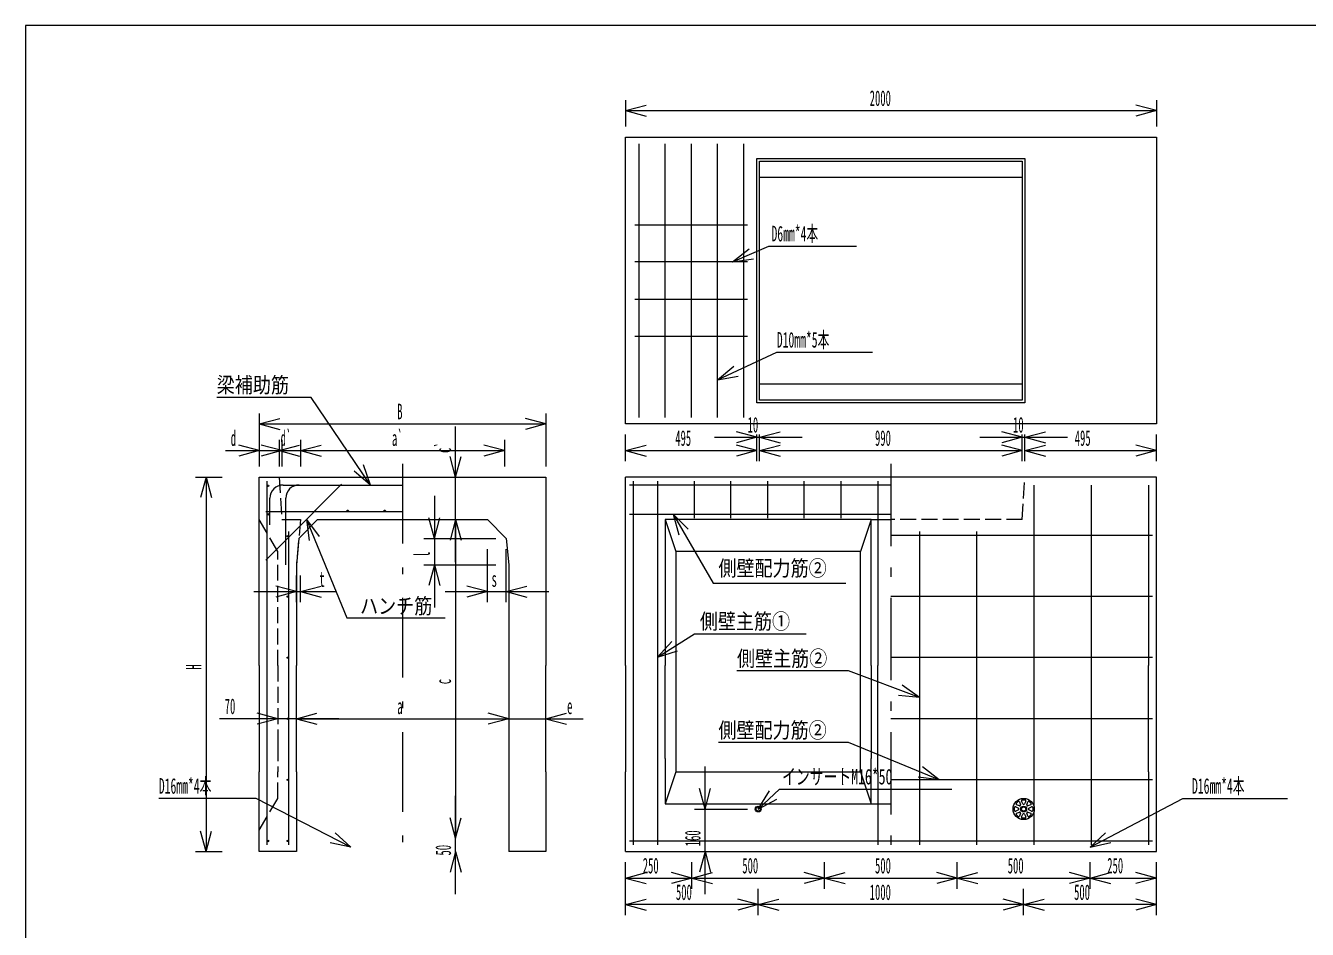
# Model space of a CAD drawing. Units: millimetres on the paper, with parts at other scales. Extents: x 26 to 772, y 19 to 550.
# Drawn here: x 25.5 to 508.4, y 209.7 to 550 of the extents above; entities that cross this region are included whole.
import ezdxf
from ezdxf.enums import TextEntityAlignment as Align

# ---------------------------------------------------------------- set-up
doc = ezdxf.new("R2010")
doc.units = ezdxf.units.MM
doc.linetypes.add('USER1', pattern=[8, 6, -2])
doc.linetypes.add('USER2', pattern=[50.5, 30, -9, 2.5, -9])
for name, color, linetype, lineweight in [('1', 7, 'Continuous', 18), ('10', 3, 'Continuous', 18), ('17', 7, 'Continuous', 18), ('18', 7, 'Continuous', 18), ('3', 7, 'Continuous', 18)]:
    doc.layers.add(name, color=color, linetype=linetype, lineweight=lineweight)
doc.styles.add('ＭＳ ゴシック', font='')
doc.styles.get('ＭＳ ゴシック').set_extended_font_data('MS Gothic')

msp = doc.modelspace()

# ---------------------------------------------------------------- linework, layer by layer
at = {"layer": '1'}
for p, q in [((25.5, 550), (25.5, 19)), ((771.5, 550), (25.5, 550)), ((251.5, 522), (251.5, 512)), ((451.5, 522), (451.5, 512)), ((251.5, 518), (259.227, 520.071)), ((251.5, 518), (451.5, 518)), ((251.5, 518), (259.227, 515.929)), ((451.5, 518), (443.773, 520.071)), ((451.5, 518), (443.773, 515.929)), ((251.5, 508), (451.5, 508)), ((251.5, 451.5), (251.5, 508)), ((451.5, 508), (451.5, 451.5)), ((301, 500), (401, 500)), ((301, 451.5), (301, 500)), ((302, 499), (401, 499)), ((302, 451.5), (302, 499)), ((401, 500), (402, 500)), ((401, 499), (401, 451.5)), ((402, 500), (402, 451.5)), ((302, 493), (401, 493)), ((251.5, 400), (251.5, 451.5)), ((301, 408), (301, 451.5)), ((302, 409), (302, 451.5)), ((401, 451.5), (401, 409)), ((402, 451.5), (402, 408)), ((451.5, 451.5), (451.5, 400)), ((401, 415), (302, 415)), ((133.033, 410), (97.5, 410)), ((155.378, 377), (133.033, 410)), ((402, 408), (301, 408)), ((401, 409), (302, 409)), ((113.5, 404), (113.5, 384)), ((113.5, 400), (121.227, 402.071)), ((221.5, 400), (213.773, 402.071)), ((221.5, 404), (221.5, 384)), ((113.5, 400), (221.5, 400)), ((113.5, 400), (121.227, 397.929)), ((187.5, 348), (187.5, 399.066)), ((221.5, 400), (213.773, 397.929)), ((451.5, 400), (251.5, 400)), ((251.5, 386), (251.5, 396)), ((301, 395), (293.273, 397.071)), ((301, 386), (301, 396)), ((301, 391), (301, 396)), ((302, 395), (309.727, 397.071)), ((302, 386), (302, 396)), ((302, 391), (302, 396)), ((401, 395), (393.273, 397.071)), ((401, 386), (401, 396)), ((401, 391), (401, 396)), ((402, 395), (409.727, 397.071)), ((402, 386), (402, 396)), ((402, 391), (402, 396)), ((451.5, 386), (451.5, 396)), ((113.5, 390), (105.773, 392.071)), ((113.5, 394), (113.5, 384)), ((122, 390), (114.273, 392.071)), ((121, 394), (121, 384)), ((121, 390), (128.727, 392.071)), ((122, 394), (122, 384)), ((129.1, 394), (129.1, 384)), ((129.1, 394), (129.1, 384)), ((129.1, 390), (136.827, 392.071)), ((129.1, 390), (136.827, 392.071)), ((205.9, 390), (198.173, 392.071)), ((205.9, 394), (205.9, 384)), ((251.5, 390), (259.227, 392.071)), ((285, 395), (318, 395)), ((301, 395), (293.273, 392.929)), ((301, 390), (293.273, 392.071)), ((302, 395), (309.727, 392.929)), ((302, 390), (309.727, 392.071)), ((385, 395), (418, 395)), ((401, 395), (393.273, 392.929)), ((401, 390), (393.273, 392.071)), ((402, 395), (409.727, 392.929)), ((402, 390), (409.727, 392.071)), ((451.5, 390), (443.773, 392.071)), ((100.759, 390), (137, 390)), ((113.5, 390), (105.773, 387.929)), ((106, 390), (145.1, 390)), ((122, 390), (114.273, 387.929)), ((121, 390), (128.727, 387.929)), ((129.1, 390), (205.9, 390)), ((129.1, 390), (136.827, 387.929)), ((129.1, 390), (136.827, 387.929)), ((187.5, 380), (185.429, 387.727)), ((187.5, 380), (189.571, 387.727)), ((205.9, 390), (198.173, 387.929)), ((251.5, 390), (301, 390)), ((251.5, 390), (259.227, 387.929)), ((301, 390), (293.273, 387.929)), ((302, 390), (401, 390)), ((302, 390), (309.727, 387.929)), ((401, 390), (393.273, 387.929)), ((402, 390), (451.5, 390)), ((402, 390), (409.727, 387.929)), ((451.5, 390), (443.773, 387.929)), ((155.378, 377), (149.331, 382.238)), ((155.378, 377), (152.76, 384.559)), ((89.5, 380), (99.5, 380)), ((93.5, 380), (91.429, 372.273)), ((93.5, 380), (93.5, 239)), ((93.5, 380), (95.571, 372.273)), ((113.5, 380), (221.5, 380)), ((113.5, 309), (113.5, 380)), ((134.253, 367), (144.528, 377.327)), ((221.5, 380), (221.5, 309)), ((451.5, 380), (251.5, 380)), ((251.5, 319), (251.5, 380)), ((277.33, 378.5), (277.33, 364.5)), ((291.16, 364.5), (291.16, 378.5)), ((304.99, 378.5), (304.99, 364.5)), ((318.82, 364.5), (318.82, 378.5)), ((332.65, 378.5), (332.65, 364.5)), ((451.5, 319), (451.5, 380)), ((179.5, 372.9), (179.5, 330.9)), ((116, 348.655), (134.808, 367.558)), ((128.436, 356.9), (135.5, 364)), ((131.268, 364), (146.5, 327)), ((131.268, 364), (136.124, 357.643)), ((131.268, 364), (132.295, 356.066)), ((135.5, 364), (199.5, 364)), ((179.5, 356.9), (177.429, 364.627)), ((179.5, 356.9), (181.571, 364.627)), ((187.5, 364), (185.429, 356.273)), ((187.5, 364), (185.429, 356.273)), ((187.5, 364), (187.5, 244)), ((187.5, 364), (189.571, 356.273)), ((187.5, 364), (189.571, 356.273)), ((199.5, 364), (206.6, 356.9)), ((344, 364), (266.5, 364)), ((266.5, 364), (270.5, 352)), ((266.5, 364), (266.5, 319)), ((344, 364), (340, 352)), ((344, 364), (351.5, 364)), ((344, 319), (344, 364)), ((128.436, 356.9), (127.5, 346.9)), ((175.5, 356.9), (202.6, 356.9)), ((199.5, 332.9), (199.5, 352.9)), ((206.6, 356.9), (207.5, 346.9)), ((206.6, 332.9), (206.6, 352.9)), ((340, 352), (270.5, 352)), ((270.5, 352), (270.5, 319)), ((340, 319), (340, 352)), ((127.5, 346.9), (127.5, 309)), ((127.5, 332.9), (127.5, 342.9)), ((129.1, 332.9), (129.1, 342.9)), ((175.5, 346.9), (202.6, 346.9)), ((179.5, 346.9), (177.429, 339.173)), ((179.5, 346.9), (181.571, 339.173)), ((207.5, 346.9), (207.5, 309)), ((127.5, 336.9), (119.773, 338.971)), ((129.1, 336.9), (136.827, 338.971)), ((199.5, 336.9), (191.773, 338.971)), ((206.6, 336.9), (214.327, 338.971)), ((111.5, 336.9), (142.191, 336.9)), ((127.5, 336.9), (119.773, 334.829)), ((129.1, 336.9), (136.827, 334.829)), ((183.5, 336.9), (222.6, 336.9)), ((199.5, 336.9), (191.773, 334.829)), ((206.6, 336.9), (214.327, 334.829)), ((146.5, 327), (183.5, 327)), ((251.5, 309), (251.5, 319)), ((266.5, 319), (266.5, 309)), ((270.5, 319), (270.5, 309)), ((340, 309), (340, 319)), ((344, 309), (344, 319)), ((451.5, 309), (451.5, 319)), ((113.5, 309), (113.5, 279)), ((127.5, 279), (127.5, 309)), ((207.5, 309), (207.5, 279)), ((221.5, 279), (221.5, 309)), ((251.5, 309), (251.5, 279)), ((266.5, 279), (266.5, 309)), ((270.5, 309), (270.5, 279)), ((340, 279), (340, 309)), ((344, 309), (344, 279)), ((451.5, 279), (451.5, 309)), ((120.5, 289), (112.773, 291.071)), ((127.5, 289), (135.227, 291.071)), ((127.5, 289), (135.227, 291.071)), ((207.5, 289), (199.773, 291.071)), ((207.5, 289), (199.773, 291.071)), ((221.5, 289), (229.227, 291.071)), ((143.5, 289), (98.5, 289)), ((120.5, 289), (112.773, 286.929)), ((127.5, 289), (207.5, 289)), ((127.5, 289), (135.227, 286.929)), ((127.5, 289), (135.227, 286.929)), ((191.5, 289), (235.5, 289)), ((207.5, 289), (199.773, 286.929)), ((207.5, 289), (199.773, 286.929)), ((221.5, 289), (229.227, 286.929)), ((113.5, 279), (113.5, 269)), ((127.5, 269), (127.5, 279)), ((207.5, 279), (207.5, 269)), ((221.5, 269), (221.5, 279)), ((251.5, 279), (251.5, 269)), ((266.5, 274), (266.5, 279)), ((270.5, 279), (270.5, 274)), ((340, 274), (340, 279)), ((344, 279), (344, 274)), ((451.5, 269), (451.5, 279)), ((266.5, 274), (266.5, 257)), ((270.5, 274), (270.5, 269)), ((281.5, 223), (281.5, 271)), ((340, 269), (340, 274)), ((344, 257), (344, 274)), ((113.5, 239), (113.5, 269)), ((127.5, 269), (127.5, 239)), ((207.5, 269), (207.5, 239)), ((221.5, 269), (221.5, 239)), ((251.5, 239), (251.5, 269)), ((270.5, 269), (266.5, 257)), ((270.5, 269), (340, 269)), ((340, 269), (344, 257)), ((451.5, 239), (451.5, 269)), ((281.5, 255), (279.429, 262.727)), ((281.5, 255), (283.571, 262.727)), ((301.5, 255), (309.5, 262.5)), ((301.5, 255), (305.721, 261.796)), ((309.5, 262.5), (374.5, 262.5)), ((112.377, 259), (75.68, 259)), ((148, 240.6), (112.377, 259)), ((187.5, 223), (187.5, 260)), ((266.5, 257), (344, 257)), ((301.5, 255), (308.554, 258.775)), ((344, 257), (351.5, 257)), ((398.711, 257.061), (399.439, 257.789)), ((399.92, 256.2), (398.829, 256.564)), ((399.936, 257.671), (400.3, 256.58)), ((401.232, 256.966), (400.717, 257.995)), ((400.985, 258.429), (402.015, 258.429)), ((402.283, 257.995), (401.768, 256.966)), ((402.7, 256.58), (403.064, 257.671)), ((404.171, 256.564), (403.08, 256.2)), ((403.561, 257.789), (404.289, 257.061)), ((426.5, 240.6), (461.5, 259)), ((461.5, 259), (500.926, 259)), ((187.5, 244), (185.429, 251.727)), ((187.5, 244), (185.429, 251.727)), ((187.5, 244), (189.571, 251.727)), ((187.5, 244), (189.571, 251.727)), ((277.5, 255), (297.5, 255)), ((398.071, 254.485), (398.071, 255.515)), ((398.505, 255.783), (399.534, 255.268)), ((399.534, 254.732), (398.505, 254.217)), ((399.439, 252.211), (398.711, 252.939)), ((398.829, 253.436), (399.92, 253.8)), ((400.3, 253.42), (399.936, 252.329)), ((400.717, 252.005), (401.232, 253.034)), ((402.015, 251.571), (400.985, 251.571)), ((401.768, 253.034), (402.283, 252.005)), ((403.064, 252.329), (402.7, 253.42)), ((403.08, 253.8), (404.171, 253.436)), ((403.466, 255.268), (404.495, 255.783)), ((404.495, 254.217), (403.466, 254.732)), ((404.289, 252.939), (403.561, 252.211)), ((404.929, 255.515), (404.929, 254.485)), ((93.5, 239), (91.429, 246.727)), ((93.5, 239), (95.571, 246.727)), ((148, 240.6), (140.184, 242.307)), ((148, 240.6), (142.085, 245.986)), ((426.5, 240.6), (432.376, 246.029)), ((426.5, 240.6), (434.303, 242.363)), ((89.5, 239), (99.5, 239)), ((127.5, 239), (113.5, 239)), ((187.5, 239), (185.429, 231.273)), ((187.5, 239), (189.571, 231.273)), ((221.5, 239), (207.5, 239)), ((251.5, 239), (451.5, 239)), ((277.5, 239), (297.5, 239)), ((281.5, 239), (279.429, 231.273)), ((281.5, 239), (283.571, 231.273)), ((251.5, 225), (251.5, 235)), ((276.5, 225), (276.5, 235)), ((276.5, 225), (276.5, 233.166)), ((326.5, 225), (326.5, 235)), ((326.5, 225), (326.5, 235)), ((376.5, 225), (376.5, 235)), ((376.5, 225), (376.5, 235)), ((426.5, 225), (426.5, 235)), ((426.5, 225), (426.5, 235)), ((451.5, 225), (451.5, 235)), ((251.5, 229), (259.227, 231.071)), ((251.5, 229), (276.5, 229)), ((251.5, 229), (259.227, 226.929)), ((276.5, 229), (268.773, 231.071)), ((276.5, 229), (268.773, 226.929)), ((276.5, 229), (284.227, 231.071)), ((276.5, 229), (326.5, 229)), ((276.5, 229), (284.227, 226.929)), ((326.5, 229), (318.773, 231.071)), ((326.5, 229), (318.773, 226.929)), ((326.5, 229), (334.227, 231.071)), ((326.5, 229), (376.5, 229)), ((326.5, 229), (334.227, 226.929)), ((376.5, 229), (368.773, 231.071)), ((376.5, 229), (368.773, 226.929)), ((376.5, 229), (384.227, 231.071)), ((376.5, 229), (426.5, 229)), ((376.5, 229), (384.227, 226.929)), ((426.5, 229), (418.773, 231.071)), ((426.5, 229), (418.773, 226.929)), ((426.5, 229), (434.227, 231.071)), ((426.5, 229), (451.5, 229)), ((426.5, 229), (434.227, 226.929)), ((451.5, 229), (443.773, 231.071)), ((451.5, 229), (443.773, 226.929)), ((251.5, 215), (251.5, 225)), ((301.5, 215), (301.5, 225)), ((301.5, 215), (301.5, 225)), ((401.5, 215), (401.5, 225)), ((401.5, 215), (401.5, 225)), ((451.5, 215), (451.5, 225)), ((251.5, 219), (259.227, 221.071)), ((301.5, 219), (251.5, 219)), ((251.5, 219), (259.227, 216.929)), ((301.5, 219), (293.773, 221.071)), ((301.5, 219), (293.773, 216.929)), ((301.5, 219), (309.227, 221.071)), ((401.5, 219), (301.5, 219)), ((301.5, 219), (309.227, 216.929)), ((401.5, 219), (393.773, 221.071)), ((401.5, 219), (393.773, 216.929)), ((401.5, 219), (409.227, 221.071)), ((451.5, 219), (401.5, 219)), ((401.5, 219), (409.227, 216.929)), ((451.5, 219), (443.773, 221.071)), ((451.5, 219), (443.773, 216.929))]:
    msp.add_line(p, q, dxfattribs=at)
at = {"layer": '1', "linetype": 'USER2'}
for p, q in [((167.5, 385), (167.5, 234)), ((351.5, 385), (351.5, 234)), ((351.5, 384), (351.5, 234))]:
    msp.add_line(p, q, dxfattribs=at)
at = {"layer": '1', "linetype": 'USER1'}
for p, q in [((121, 380), (122, 364)), ((401, 364), (402, 380)), ((120.5, 352), (113.5, 364)), ((122, 364), (127.5, 364)), ((127.5, 364), (129.1, 364)), ((129.1, 364), (127.5, 346.9)), ((401, 364), (351.5, 364)), ((120.5, 309), (120.5, 352)), ((120.5, 309), (120.5, 279)), ((120.5, 279), (120.5, 269)), ((120.5, 259), (120.5, 269)), ((113.5, 247), (120.5, 259))]:
    msp.add_line(p, q, dxfattribs=at)
at = {"layer": '1'}
for centre, radius in [((301.5, 255), 1.1), ((401.5, 255), 4), ((401.5, 255), 1.1), ((301.5, 255), 0.8), ((401.5, 255), 0.8)]:
    msp.add_circle(centre, radius, dxfattribs=at)
for centre, start, end in [((398.923, 256.849), 135, 251.56505), ((399.651, 257.577), 18.43495, 135), ((400.015, 256.485), 251.56505, 18.43495), ((400.985, 258.129), 90, 206.56505), ((401.5, 257.1), 206.56505, 333.43495), ((402.015, 258.129), 333.43495, 90), ((402.985, 256.485), 161.56505, 288.43495), ((403.349, 257.577), 45, 161.56505), ((404.077, 256.849), 288.43495, 45), ((398.371, 255.515), 63.43495, 180), ((398.371, 254.485), 180, 296.56505), ((398.923, 253.151), 108.43495, 225), ((399.651, 252.423), 225, 341.56505), ((399.4, 255), 296.56505, 63.43495), ((400.015, 253.515), 341.56505, 108.43495), ((400.985, 251.871), 153.43495, 270), ((401.5, 252.9), 26.56505, 153.43495), ((402.015, 251.871), 270, 26.56505), ((402.985, 253.515), 71.56505, 198.43495), ((403.349, 252.423), 198.43495, 315), ((403.6, 255), 116.56505, 243.43495), ((404.077, 253.151), 315, 71.56505), ((404.629, 255.515), 0, 116.56505), ((404.629, 254.485), 243.43495, 0)]:
    msp.add_arc(centre, 0.3, start, end, dxfattribs=at)
at = {"layer": '10'}
for p, q in [((256.5, 505.5), (256.5, 402.5)), ((266.38, 402.5), (266.38, 505.5)), ((276.26, 505.5), (276.26, 402.5)), ((286.12, 402.5), (286.12, 505.5)), ((296, 505.5), (296, 402.5)), ((255, 475), (297.5, 475)), ((291.829, 461), (305.5, 467)), ((291.829, 461), (298.073, 466.001)), ((305.5, 467), (338.5, 467)), ((297.5, 461), (255, 461)), ((291.829, 461), (299.737, 462.209)), ((255, 447), (297.5, 447)), ((297.5, 433), (255, 433)), ((286.12, 416.682), (308.5, 427)), ((308.5, 427), (344.5, 427)), ((286.12, 416.682), (292.271, 421.798)), ((286.12, 416.682), (294.004, 418.037)), ((116, 367), (167.5, 367))]:
    msp.add_line(p, q, dxfattribs=at)
for centre in [(146.8, 367.3), (160.8, 367.3)]:
    msp.add_circle(centre, 0.3, dxfattribs=at)
at = {"layer": '17'}
for p, q in [((405.4, 279), (405.4, 377)), ((426.95, 377), (426.95, 279)), ((448.5, 377), (448.5, 309)), ((124.5, 359.5), (124.5, 309)), ((450, 358), (351.5, 358)), ((362.3, 359.5), (362.3, 279)), ((383.85, 279), (383.85, 359.5)), ((450, 335), (351.5, 335)), ((450, 312), (351.5, 312)), ((124.5, 309), (124.5, 279)), ((335.5, 307), (293.5, 307)), ((362.3, 297), (335.5, 307)), ((448.5, 279), (448.5, 309)), ((362.3, 297), (355.784, 301.641)), ((362.3, 297), (354.336, 297.762)), ((450, 289), (351.5, 289)), ((124.5, 279), (124.5, 269)), ((335.5, 280), (286.5, 280)), ((369.71, 266), (335.5, 280)), ((362.3, 279), (362.3, 241.5)), ((383.85, 241.5), (383.85, 279)), ((405.4, 241.5), (405.4, 279)), ((426.95, 279), (426.95, 241.5)), ((448.5, 269), (448.5, 279)), ((369.71, 266), (363.343, 270.843)), ((124.5, 269), (124.5, 241.5)), ((450, 266), (351.5, 266)), ((369.71, 266), (361.774, 267.01)), ((448.5, 269), (448.5, 241.5)), ((351.5, 243), (450, 243))]:
    msp.add_line(p, q, dxfattribs=at)
for centre in [(124.25, 357.75), (124.25, 335), (124.25, 312), (124.25, 289), (124.25, 266), (124.25, 243)]:
    msp.add_circle(centre, 0.25, dxfattribs=at)
at = {"layer": '18'}
for p, q in [((116.5, 309), (116.5, 378.5)), ((351.5, 377), (253, 377)), ((254.5, 309), (254.5, 378.5)), ((263.5, 378.5), (263.5, 309)), ((346.5, 378.5), (346.5, 309)), ((253, 366), (351.5, 366)), ((269.5, 366), (284.5, 340)), ((269.5, 366), (275.155, 360.341)), ((269.5, 366), (271.568, 358.272)), ((284.5, 340), (334.5, 340)), ((263.5, 312.235), (277.5, 321)), ((277.5, 321), (319.5, 321)), ((263.5, 312.235), (268.951, 318.091)), ((263.5, 312.235), (271.148, 314.581)), ((116.5, 279), (116.5, 309)), ((254.5, 279), (254.5, 309)), ((263.5, 309), (263.5, 279)), ((346.5, 279), (346.5, 309)), ((116.5, 269), (116.5, 279)), ((254.5, 269), (254.5, 279)), ((263.5, 279), (263.5, 269)), ((346.5, 269), (346.5, 279)), ((116.5, 241.5), (116.5, 269)), ((254.5, 241.5), (254.5, 269)), ((263.5, 269), (263.5, 241.5)), ((346.5, 269), (346.5, 241.5)), ((253, 243), (351.5, 243))]:
    msp.add_line(p, q, dxfattribs=at)
for centre in [(116.8, 376.7), (116.8, 366), (116.8, 243)]:
    msp.add_circle(centre, 0.3, dxfattribs=at)
at = {"layer": '3'}
for p, q in [((122.5, 377), (133.218, 377)), ((128.5, 377), (167.5, 377)), ((117.5, 362), (117.5, 372)), ((123.5, 347), (123.5, 372))]:
    msp.add_line(p, q, dxfattribs=at)
for centre in [(122.5, 372), (128.5, 372)]:
    msp.add_arc(centre, 5, 90, 180, dxfattribs=at)

# ---------------------------------------------------------------- texts
at = {"layer": '1', "style": 'ＭＳ ゴシック'}
for s, width, p in [('2000', 0.5, (343.5, 518)), ('梁補助筋', 0.85, (97.5, 410)), ('B', 0.5, (165.5, 400)), ('10', 0.5, (297.5, 395)), ('10', 0.5, (397.5, 395)), ('d', 0.5, (102.759, 390)), ('d`', 0.5, (121.55, 390)), ('a`', 0.5, (163.5, 390)), ('495', 0.5, (270.25, 390)), ('990', 0.5, (345.5, 390)), ('495', 0.5, (420.75, 390)), ('t', 0.5, (136.191, 336.9)), ('s', 0.5, (201.05, 336.9)), ('ハンチ筋', 0.85, (151.5, 326.771)), ('70', 0.5, (100.5, 289)), ('a', 0.5, (165.5, 289)), ('e', 0.5, (229.5, 289)), ('インサートM16*50', 0.65, (310.5, 262.5)), ('D16mm*4本', 0.55, (75.68, 259)), ('D16mm*4本', 0.55, (464.926, 259)), ('250', 0.5, (258, 229)), ('500', 0.5, (295.5, 229)), ('500', 0.5, (345.5, 229)), ('500', 0.5, (395.5, 229)), ('250', 0.5, (433, 229)), ('500', 0.5, (270.5, 219)), ('1000', 0.5, (343.5, 219)), ('500', 0.5, (420.5, 219))]:
    msp.add_text(s, height=5.865, dxfattribs=dict(at, width=width)).set_placement(p, align=Align.BOTTOM_LEFT)
at = {"layer": '1', "style": 'ＭＳ ゴシック', "width": 0.5}
for s, p in [('c`', (187.5, 389.066)), ('l', (179.5, 349.9)), ('H', (93.5, 307.5)), ('c', (187.5, 302)), ('160', (281.5, 241)), ('50', (187.5, 237.5))]:
    msp.add_text(s, height=5.865, rotation=90, dxfattribs=at).set_placement(p, align=Align.BOTTOM_LEFT)
at = {"layer": '10', "color": 7, "style": 'ＭＳ ゴシック', "width": 0.55}
for s, p in [('D6mm*4本', (306.5, 467)), ('D10mm*5本', (308.5, 427))]:
    msp.add_text(s, height=5.865, dxfattribs=at).set_placement(p, align=Align.BOTTOM_LEFT)
at = {"layer": '17', "style": 'ＭＳ ゴシック', "width": 0.85}
for s, p in [('側壁主筋②', (293.5, 307)), ('側壁配力筋②', (286.5, 280))]:
    msp.add_text(s, height=5.865, dxfattribs=at).set_placement(p, align=Align.BOTTOM_LEFT)
at = {"layer": '18', "style": 'ＭＳ ゴシック', "width": 0.85}
for s, p in [('側壁配力筋②', (286.5, 341)), ('側壁主筋①', (279.5, 321))]:
    msp.add_text(s, height=5.865, dxfattribs=at).set_placement(p, align=Align.BOTTOM_LEFT)

doc.saveas('drawing.dxf')
